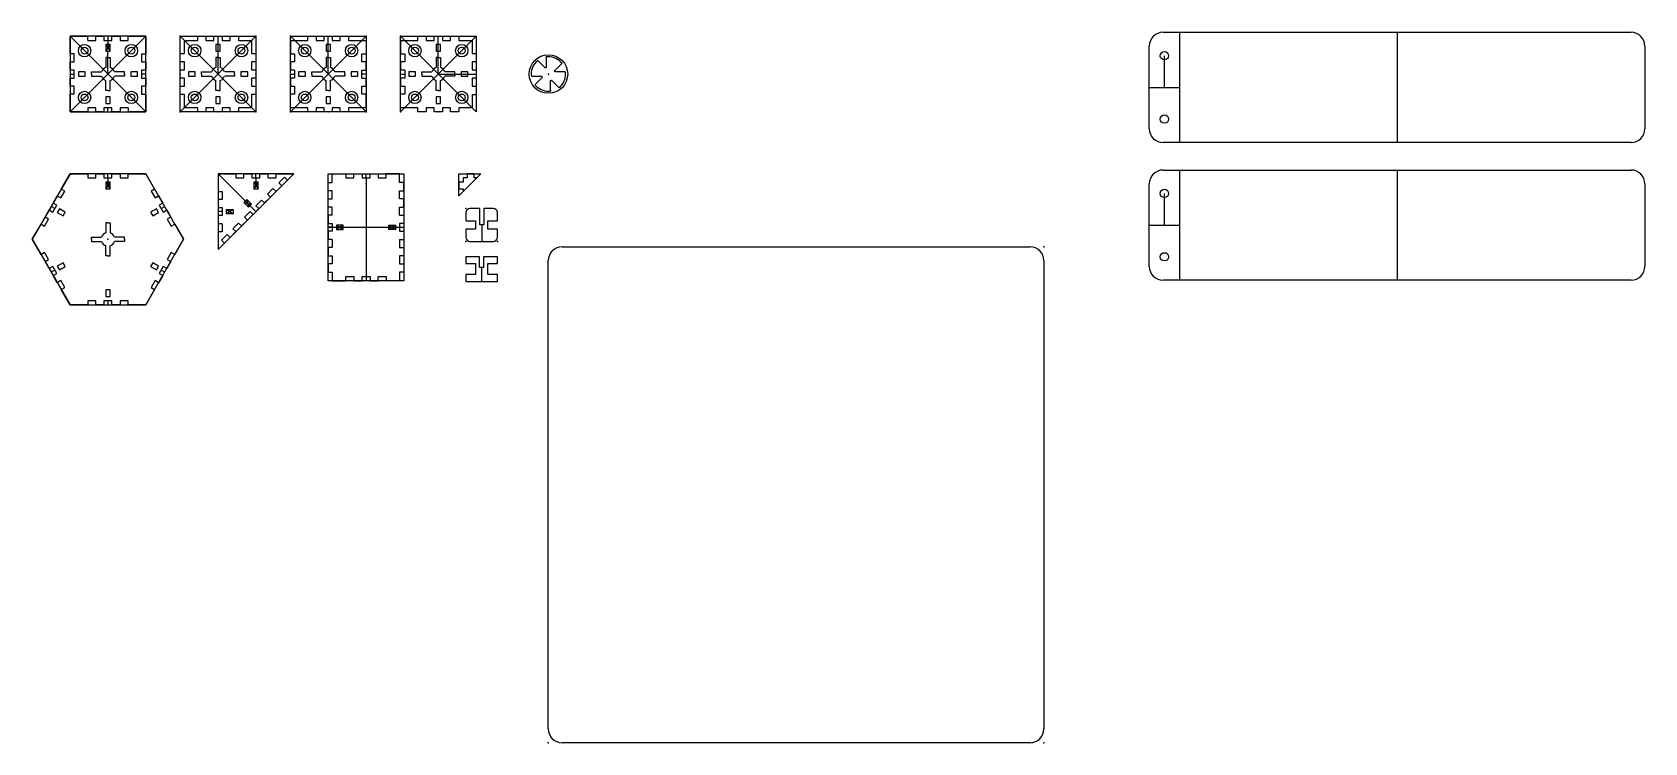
# Model space of a CAD drawing. Header units: centimetres. Extents: x -5 to 112, y -49 to 3.
import ezdxf

# ---------------------------------------------------------------- set-up
doc = ezdxf.new("R2010")
doc.units = ezdxf.units.CM
doc.header["$MEASUREMENT"] = 0
doc.layers.add('Cube Challenge v18_Sketch1', color=7, linetype='Continuous')
doc.layers.add('Cube Challenge v18_Sketch2', color=7, linetype='Continuous')

msp = doc.modelspace()

# ---------------------------------------------------------------- linework, layer by layer
at = {"layer": 'Cube Challenge v18_Sketch1'}
for p, q in [((-2.75, 2.75), (2.75, -2.75)), ((-2.75, 2.75), (-1.47, 2.75)), ((-2.75, 2.75), (-2.75, -2.75)), ((2.75, 2.75), (-2.75, 2.75)), ((2.75, 2.75), (-2.75, -2.75)), ((-2.75, 1.47), (-2.75, 2.75)), ((-1.47, 2.44), (-1.47, 2.75)), ((-1.47, 2.44), (-0.89, 2.44)), ((-0.89, 2.75), (-0.29, 2.75)), ((-0.89, 2.44), (-0.89, 2.75)), ((-0.29, 2.75), (-0.29, 2.44)), ((-0.29, 2.44), (0.29, 2.44)), ((0, 2.75), (0, 2.44)), ((0, 2.75), (0, 1.91)), ((0.29, 2.75), (0.89, 2.75)), ((0.29, 2.44), (0.29, 2.75)), ((0.89, 2.75), (0.89, 2.44)), ((0.89, 2.44), (1.47, 2.44)), ((1.47, 2.44), (1.47, 2.75)), ((1.47, 2.75), (2.75, 2.75)), ((2.75, -2.75), (2.75, 2.75)), ((2.75, 2.75), (2.75, 1.47)), ((5.25, -2.75), (5.25, 2.75)), ((10.75, 2.75), (5.25, -2.75)), ((5.25, 2.75), (10.75, -2.75)), ((5.25, 2.75), (10.75, 2.75)), ((5.55, 1.48), (5.55, 2.44)), ((5.55, 2.44), (6.52, 2.44)), ((6.52, 2.44), (6.52, 2.75)), ((6.52, 2.75), (7.12, 2.75)), ((7.12, 2.75), (7.12, 2.44)), ((7.12, 2.44), (7.7, 2.44)), ((7.7, 2.75), (8.3, 2.75)), ((7.7, 2.44), (7.7, 2.75)), ((8, 0), (8, 2.75)), ((8.3, 2.75), (8.3, 2.44)), ((8.3, 2.44), (8.88, 2.44)), ((8.88, 2.75), (9.48, 2.75)), ((8.88, 2.44), (8.88, 2.75)), ((9.48, 2.75), (9.48, 2.44)), ((9.48, 2.44), (10.44, 2.44)), ((10.44, 2.44), (10.44, 1.48)), ((10.75, 2.75), (10.75, -2.75)), ((13.25, -2.75), (13.25, 2.75)), ((13.25, 2.75), (18.75, -2.75)), ((13.25, 2.75), (18.75, 2.75)), ((18.75, 2.75), (13.25, -2.75)), ((13.25, 2.44), (13.25, 1.47)), ((13.25, 2.44), (14.52, 2.44)), ((14.52, 2.44), (14.52, 2.75)), ((14.52, 2.75), (15.12, 2.75)), ((15.12, 2.75), (15.12, 2.44)), ((15.12, 2.44), (15.7, 2.44)), ((15.7, 2.75), (16.3, 2.75)), ((15.7, 2.44), (15.7, 2.75)), ((16, 0), (16, 2.75)), ((16.3, 2.75), (16.3, 2.44)), ((16.3, 2.44), (16.88, 2.44)), ((16.88, 2.44), (16.88, 2.75)), ((16.88, 2.75), (17.48, 2.75)), ((17.48, 2.75), (17.48, 2.44)), ((17.48, 2.44), (18.75, 2.44)), ((18.75, 2.75), (18.75, -2.75)), ((18.75, 2.44), (18.75, 1.47)), ((21.25, 2.75), (26.75, 2.75)), ((21.25, -2.75), (21.25, 2.75)), ((26.75, 2.75), (21.25, -2.75)), ((21.25, 2.75), (26.75, -2.75)), ((21.25, 2.44), (21.25, 1.47)), ((21.25, 2.44), (22.52, 2.44)), ((22.52, 2.75), (23.12, 2.75)), ((22.52, 2.44), (22.52, 2.75)), ((23.12, 2.75), (23.12, 2.44)), ((23.12, 2.44), (23.7, 2.44)), ((23.7, 2.44), (23.7, 2.75)), ((23.7, 2.75), (24.3, 2.75)), ((24, 0), (24, 2.75)), ((24.3, 2.75), (24.3, 2.44)), ((24.3, 2.44), (24.88, 2.44)), ((24.88, 2.44), (24.88, 2.75)), ((24.88, 2.75), (25.48, 2.75)), ((25.48, 2.75), (25.48, 2.44)), ((25.48, 2.44), (26.45, 2.44)), ((26.45, 2.44), (26.45, 1.48)), ((26.75, 2.75), (26.75, -2.75)), ((-2.45, 1.47), (-2.75, 1.47)), ((-2.45, 0.89), (-2.45, 1.47)), ((0.15, 2.15), (-0.16, 2.15)), ((-0.16, 2.15), (0.15, 1.66)), ((0.15, 2.15), (-0.16, 1.66)), ((-0.16, 2.15), (-0.16, 1.66)), ((-0.16, 1.66), (0.15, 1.66)), ((-0.16, 1.2), (-0.16, 0.48)), ((0, 1.2), (-0.16, 1.2)), ((0, 0), (0, 1.61)), ((0, 1.2), (0.15, 1.2)), ((0.15, 1.2), (0.15, 0.48)), ((0.15, 1.66), (0.15, 2.15)), ((2.44, 1.47), (2.75, 1.47)), ((2.44, 1.47), (2.44, 0.89)), ((5.25, 1.48), (5.55, 1.48)), ((5.25, 0.88), (5.25, 1.48)), ((7.84, 1.2), (7.84, 0.48)), ((8, 1.2), (7.84, 1.2)), ((7.84, 2.15), (7.84, 1.66)), ((8.15, 2.15), (7.84, 2.15)), ((7.84, 1.66), (8.15, 1.66)), ((8, 1.2), (8.15, 1.2)), ((8.15, 1.2), (8.15, 0.48)), ((8.15, 1.66), (8.15, 2.15)), ((10.44, 1.48), (10.75, 1.48)), ((10.75, 1.48), (10.75, 0.88)), ((13.25, 1.47), (13.56, 1.47)), ((13.56, 1.47), (13.56, 0.89)), ((16.16, 2.15), (15.85, 2.15)), ((15.85, 2.15), (15.85, 1.66)), ((15.85, 1.66), (16.16, 1.66)), ((16, 1.2), (15.85, 1.2)), ((15.85, 1.2), (15.85, 0.48)), ((16, 1.2), (16.16, 1.2)), ((16.16, 1.66), (16.16, 2.15)), ((16.16, 1.2), (16.16, 0.48)), ((18.44, 0.89), (18.44, 1.47)), ((18.44, 1.47), (18.75, 1.47)), ((21.25, 1.47), (21.56, 1.47)), ((21.56, 1.47), (21.56, 0.89)), ((23.84, 2.15), (23.84, 1.66)), ((24.16, 2.15), (23.84, 2.15)), ((23.84, 1.66), (24.16, 1.66)), ((23.84, 1.2), (23.84, 0.48)), ((24, 1.2), (23.84, 1.2)), ((24, 1.2), (24.16, 1.2)), ((24.16, 1.66), (24.16, 2.15)), ((24.16, 1.2), (24.16, 0.48)), ((26.45, 1.48), (26.75, 1.48)), ((26.75, 1.48), (26.75, 0.88)), ((31.84, 1.2), (31.84, 1.24)), ((31.84, 1.2), (31.84, 0.48)), ((-2.75, 0.89), (-2.45, 0.89)), ((-2.75, 0.29), (-2.75, 0.89)), ((-2.45, 0.29), (-2.75, 0.29)), ((-2.75, 0), (-2.45, 0)), ((-2.45, -0.29), (-2.45, 0.29)), ((-2.15, 0.15), (-2.15, -0.16)), ((-1.66, 0.15), (-2.15, 0.15)), ((-1.66, -0.16), (-1.66, 0.15)), ((-1.2, 0), (-1.2, 0.15)), ((-1.2, 0.15), (-0.48, 0.15)), ((1.2, 0.15), (0.48, 0.15)), ((1.2, 0), (1.2, 0.15)), ((2.15, 0.15), (1.66, 0.15)), ((1.66, 0.15), (1.66, -0.16)), ((2.15, -0.16), (2.15, 0.15)), ((2.44, 0.89), (2.75, 0.89)), ((2.75, 0.29), (2.44, 0.29)), ((2.44, 0.29), (2.44, -0.29)), ((2.75, 0.89), (2.75, 0.29)), ((5.55, 0.88), (5.25, 0.88)), ((5.25, -0.3), (5.25, 0.3)), ((5.25, 0.3), (5.55, 0.3)), ((5.55, 0.3), (5.55, 0.88)), ((5.85, 0.15), (5.85, -0.16)), ((6.34, 0.15), (5.85, 0.15)), ((6.34, -0.16), (6.34, 0.15)), ((6.8, 0.15), (7.52, 0.15)), ((6.8, 0), (6.8, 0.15)), ((9.2, 0.15), (8.48, 0.15)), ((9.2, 0), (9.2, 0.15)), ((9.66, 0.15), (9.66, -0.16)), ((10.15, 0.15), (9.66, 0.15)), ((10.15, -0.16), (10.15, 0.15)), ((10.44, 0.88), (10.44, 0.3)), ((10.75, 0.88), (10.44, 0.88)), ((10.44, 0.3), (10.75, 0.3)), ((10.75, 0.3), (10.75, -0.3)), ((13.25, 0.89), (13.25, 0.29)), ((13.56, 0.89), (13.25, 0.89)), ((13.56, 0.29), (13.25, 0.29)), ((13.25, 0), (13.56, 0)), ((13.56, 0.29), (13.56, -0.29)), ((13.85, 0.15), (13.85, -0.16)), ((14.34, 0.15), (13.85, 0.15)), ((14.34, -0.16), (14.34, 0.15)), ((14.8, 0.15), (15.52, 0.15)), ((14.8, 0), (14.8, 0.15)), ((17.2, 0.15), (16.48, 0.15)), ((17.2, 0), (17.2, 0.15)), ((18.15, 0.15), (17.66, 0.15)), ((17.66, 0.15), (17.66, -0.16)), ((18.15, -0.16), (18.15, 0.15)), ((18.75, 0.89), (18.44, 0.89)), ((18.44, -0.29), (18.44, 0.29)), ((18.44, 0.29), (18.75, 0.29)), ((18.75, 0), (18.44, 0)), ((18.75, 0.29), (18.75, 0.89)), ((21.56, 0.89), (21.25, 0.89)), ((21.25, 0.89), (21.25, 0.29)), ((21.56, 0.29), (21.25, 0.29)), ((21.25, 0), (21.56, 0)), ((21.56, 0.29), (21.56, -0.29)), ((21.85, 0.15), (21.85, -0.16)), ((22.34, 0.15), (21.85, 0.15)), ((22.34, -0.16), (22.34, 0.15)), ((22.8, 0.15), (23.52, 0.15)), ((22.8, 0), (22.8, 0.15)), ((24, 0), (26.75, 0)), ((25.2, 0.15), (24.48, 0.15)), ((25.2, 0), (25.2, 0.15)), ((26.15, 0.15), (25.66, 0.15)), ((25.66, 0.15), (25.66, -0.16)), ((26.15, -0.16), (26.15, 0.15)), ((26.45, 0.88), (26.45, 0.3)), ((26.75, 0.88), (26.45, 0.88)), ((26.45, 0.3), (26.75, 0.3)), ((26.75, 0.3), (26.75, -0.3)), ((31.12, 0.88), (31.22, 0.99)), ((31.22, 0.99), (31.77, 0.44)), ((32.99, 0.78), (32.44, 0.23)), ((33.2, 0.15), (32.48, 0.15)), ((32.88, 0.88), (32.99, 0.78)), ((33.2, 0.15), (33.24, 0.15)), ((-2.75, -0.89), (-2.75, -0.29)), ((-2.75, -0.29), (-2.45, -0.29)), ((-2.45, -0.89), (-2.75, -0.89)), ((-2.45, -1.47), (-2.45, -0.89)), ((-2.15, -0.16), (-1.66, -0.16)), ((-1.2, 0), (-1.2, -0.16)), ((-1.2, -0.16), (-0.48, -0.16)), ((-0.16, -1.2), (-0.16, -0.48)), ((0.15, -1.2), (0.15, -0.48)), ((1.2, -0.16), (0.48, -0.16)), ((1.2, 0), (1.2, -0.16)), ((1.66, -0.16), (2.15, -0.16)), ((2.75, 0), (2.44, 0)), ((2.44, -0.29), (2.75, -0.29)), ((2.75, -0.89), (2.44, -0.89)), ((2.44, -0.89), (2.44, -1.47)), ((2.75, -0.29), (2.75, -0.89)), ((5.55, -0.3), (5.25, -0.3)), ((5.25, -0.88), (5.55, -0.88)), ((5.25, -1.48), (5.25, -0.88)), ((5.55, -0.88), (5.55, -0.3)), ((5.85, -0.16), (6.34, -0.16)), ((6.8, 0), (6.8, -0.16)), ((6.8, -0.16), (7.52, -0.16)), ((7.84, -1.2), (7.84, -0.48)), ((8.15, -1.2), (8.15, -0.48)), ((9.2, -0.16), (8.48, -0.16)), ((9.2, 0), (9.2, -0.16)), ((9.66, -0.16), (10.15, -0.16)), ((10.44, -0.3), (10.44, -0.88)), ((10.75, -0.3), (10.44, -0.3)), ((10.44, -0.88), (10.75, -0.88)), ((10.75, -0.88), (10.75, -1.48)), ((13.25, -0.29), (13.25, -0.89)), ((13.56, -0.29), (13.25, -0.29)), ((13.25, -0.89), (13.56, -0.89)), ((13.56, -0.89), (13.56, -1.47)), ((13.85, -0.16), (14.34, -0.16)), ((14.8, 0), (14.8, -0.16)), ((14.8, -0.16), (15.52, -0.16)), ((15.85, -1.2), (15.85, -0.48)), ((16.16, -1.2), (16.16, -0.48)), ((17.2, -0.16), (16.48, -0.16)), ((17.2, 0), (17.2, -0.16)), ((17.66, -0.16), (18.15, -0.16)), ((18.44, -0.29), (18.75, -0.29)), ((18.44, -0.89), (18.75, -0.89)), ((18.44, -1.47), (18.44, -0.89)), ((18.75, -0.89), (18.75, -0.29)), ((21.25, -0.29), (21.25, -0.89)), ((21.56, -0.29), (21.25, -0.29)), ((21.25, -0.89), (21.56, -0.89)), ((21.56, -0.89), (21.56, -1.47)), ((21.85, -0.16), (22.34, -0.16)), ((22.8, 0), (22.8, -0.16)), ((22.8, -0.16), (23.52, -0.16)), ((23.84, -1.2), (23.84, -0.48)), ((24.16, -1.2), (24.16, -0.48)), ((25.2, -0.16), (24.48, -0.16)), ((25.2, 0), (25.2, -0.16)), ((25.66, -0.16), (26.15, -0.16)), ((26.45, -0.3), (26.45, -0.88)), ((26.75, -0.3), (26.45, -0.3)), ((26.45, -0.88), (26.75, -0.88)), ((26.75, -0.88), (26.75, -1.48)), ((30.8, -0.16), (30.76, -0.16)), ((30.8, -0.16), (31.52, -0.16)), ((31.01, -0.78), (31.56, -0.23)), ((31.12, -0.88), (31.01, -0.78)), ((32.16, -1.2), (32.16, -0.48)), ((32.78, -0.99), (32.23, -0.44)), ((32.88, -0.88), (32.78, -0.99)), ((-2.45, -1.47), (-2.75, -1.47)), ((-2.75, -2.75), (-2.75, -1.47)), ((0, -1.2), (-0.16, -1.2)), ((-0.16, -1.66), (-0.16, -2.15)), ((0.15, -1.66), (-0.16, -1.66)), ((-0.16, -2.15), (0.15, -2.15)), ((0, -1.2), (0.15, -1.2)), ((0.15, -2.15), (0.15, -1.66)), ((2.44, -1.47), (2.75, -1.47)), ((2.75, -1.47), (2.75, -2.75)), ((5.55, -1.48), (5.25, -1.48)), ((5.55, -2.45), (5.55, -1.48)), ((8, -1.2), (7.84, -1.2)), ((8.15, -1.66), (7.84, -1.66)), ((7.84, -1.66), (7.84, -2.15)), ((7.84, -2.15), (8.15, -2.15)), ((8, -1.2), (8.15, -1.2)), ((8.15, -2.15), (8.15, -1.66)), ((10.44, -1.48), (10.44, -2.45)), ((10.75, -1.48), (10.44, -1.48)), ((13.25, -2.45), (13.25, -1.47)), ((13.56, -1.47), (13.25, -1.47)), ((16, -1.2), (15.85, -1.2)), ((15.85, -1.66), (15.85, -2.15)), ((16.16, -1.66), (15.85, -1.66)), ((15.85, -2.15), (16.16, -2.15)), ((16, -1.2), (16.16, -1.2)), ((16.16, -2.15), (16.16, -1.66)), ((18.75, -1.47), (18.44, -1.47)), ((18.75, -2.45), (18.75, -1.47)), ((21.25, -2.45), (21.25, -1.47)), ((21.56, -1.47), (21.25, -1.47)), ((24, -1.2), (23.84, -1.2)), ((23.84, -1.66), (23.84, -2.15)), ((24.16, -1.66), (23.84, -1.66)), ((23.84, -2.15), (24.16, -2.15)), ((24, -1.2), (24.16, -1.2)), ((24.16, -2.15), (24.16, -1.66)), ((26.45, -1.48), (26.45, -2.45)), ((26.45, -1.48), (26.75, -1.48)), ((32.16, -1.2), (32.16, -1.24)), ((-2.75, -2.75), (2.75, -2.75)), ((-1.47, -2.75), (-2.75, -2.75)), ((-0.89, -2.45), (-1.47, -2.45)), ((-1.47, -2.45), (-1.47, -2.75)), ((-0.89, -2.75), (-0.89, -2.45)), ((-0.29, -2.75), (-0.89, -2.75)), ((0.29, -2.45), (-0.29, -2.45)), ((-0.29, -2.45), (-0.29, -2.75)), ((0, -2.75), (0, -2.45)), ((0.29, -2.75), (0.29, -2.45)), ((0.89, -2.75), (0.29, -2.75)), ((1.47, -2.45), (0.89, -2.45)), ((0.89, -2.45), (0.89, -2.75)), ((1.47, -2.45), (1.47, -2.75)), ((2.75, -2.75), (1.47, -2.75)), ((10.75, -2.75), (5.25, -2.75)), ((6.52, -2.45), (5.55, -2.45)), ((6.52, -2.75), (6.52, -2.45)), ((7.12, -2.75), (6.52, -2.75)), ((7.12, -2.45), (7.12, -2.75)), ((7.7, -2.45), (7.12, -2.45)), ((7.7, -2.75), (7.7, -2.45)), ((8.3, -2.75), (7.7, -2.75)), ((8.3, -2.45), (8.3, -2.75)), ((8.88, -2.45), (8.3, -2.45)), ((8.88, -2.75), (8.88, -2.45)), ((9.48, -2.75), (8.88, -2.75)), ((9.48, -2.45), (9.48, -2.75)), ((10.44, -2.45), (9.48, -2.45)), ((14.52, -2.45), (13.25, -2.45)), ((18.75, -2.75), (13.25, -2.75)), ((14.52, -2.75), (14.52, -2.45)), ((15.12, -2.75), (14.52, -2.75)), ((15.12, -2.45), (15.12, -2.75)), ((15.7, -2.45), (15.12, -2.45)), ((15.7, -2.75), (15.7, -2.45)), ((16.3, -2.75), (15.7, -2.75)), ((16.88, -2.45), (16.3, -2.45)), ((16.3, -2.45), (16.3, -2.75)), ((16.88, -2.75), (16.88, -2.45)), ((17.48, -2.75), (16.88, -2.75)), ((17.48, -2.45), (17.48, -2.75)), ((18.75, -2.45), (17.48, -2.45)), ((22.52, -2.45), (21.25, -2.45)), ((22.52, -2.75), (22.52, -2.45)), ((23.12, -2.75), (22.52, -2.75)), ((23.12, -2.45), (23.12, -2.75)), ((23.7, -2.45), (23.12, -2.45)), ((23.7, -2.75), (23.7, -2.45)), ((24.3, -2.75), (23.7, -2.75)), ((24.88, -2.45), (24.3, -2.45)), ((24.3, -2.45), (24.3, -2.75)), ((24.88, -2.75), (24.88, -2.45)), ((25.48, -2.75), (24.88, -2.75)), ((25.48, -2.45), (25.48, -2.75)), ((26.45, -2.45), (25.48, -2.45)), ((-2.75, -7.24), (-5.5, -12)), ((-3.39, -8.35), (-2.75, -7.24)), ((-2.75, -7.24), (-1.47, -7.24)), ((2.75, -7.24), (-2.75, -7.24)), ((-1.47, -7.24), (-1.47, -7.54)), ((-1.47, -7.54), (-0.89, -7.54)), ((-0.89, -7.24), (-0.29, -7.24)), ((-0.89, -7.54), (-0.89, -7.24)), ((-0.29, -7.24), (-0.29, -7.54)), ((-0.29, -7.54), (0.29, -7.54)), ((0.15, -7.84), (-0.16, -7.84)), ((-0.16, -7.84), (-0.16, -8.33)), ((0.15, -7.84), (-0.16, -8.33)), ((-0.16, -7.84), (0.15, -8.33)), ((0, -7.54), (0, -7.24)), ((0, -7.54), (0, -8.08)), ((0.15, -8.33), (0.15, -7.84)), ((0.29, -7.54), (0.29, -7.24)), ((0.29, -7.24), (0.89, -7.24)), ((0.89, -7.24), (0.89, -7.54)), ((0.89, -7.54), (1.47, -7.54)), ((1.47, -7.24), (2.75, -7.24)), ((1.47, -7.54), (1.47, -7.24)), ((5.5, -12), (2.75, -7.24)), ((2.75, -7.24), (3.39, -8.35)), ((8, -7.24), (8, -8.52)), ((13.5, -7.24), (8, -7.24)), ((8, -7.24), (9.28, -7.24)), ((8, -12.74), (13.5, -7.24)), ((8, -7.24), (8, -12.74)), ((8, -7.24), (10.75, -9.99)), ((8, -7.24), (10.75, -9.99)), ((9.28, -7.24), (9.28, -7.54)), ((9.28, -7.54), (9.86, -7.54)), ((9.86, -7.54), (9.86, -7.24)), ((9.86, -7.24), (10.46, -7.24)), ((10.46, -7.24), (10.46, -7.54)), ((10.46, -7.54), (11.04, -7.54)), ((10.91, -7.84), (10.6, -8.33)), ((10.91, -7.84), (10.6, -7.84)), ((10.6, -7.84), (10.91, -8.33)), ((10.6, -7.84), (10.6, -8.33)), ((10.75, -7.54), (10.75, -7.24)), ((10.75, -7.54), (10.75, -8.08)), ((10.91, -8.33), (10.91, -7.84)), ((11.04, -7.24), (11.64, -7.24)), ((11.04, -7.54), (11.04, -7.24)), ((11.64, -7.54), (11.64, -7.24)), ((11.64, -7.54), (12.22, -7.54)), ((12.63, -8.11), (12.21, -8.53)), ((12.22, -7.54), (12.22, -7.24)), ((12.22, -7.24), (13.5, -7.24)), ((12.83, -7.48), (12.42, -7.89)), ((12.42, -7.89), (12.63, -8.11)), ((13.04, -7.7), (12.83, -7.48)), ((13.5, -7.24), (13.04, -7.7)), ((16, -7.24), (21.5, -7.24)), ((16, -15.02), (16, -7.24)), ((16, -7.88), (16.3, -7.88)), ((16, -8.48), (16, -7.88)), ((16.3, -7.24), (17.28, -7.24)), ((16.3, -7.88), (16.3, -7.24)), ((17.28, -7.24), (17.28, -7.54)), ((17.28, -7.54), (17.86, -7.54)), ((17.86, -7.54), (17.86, -7.24)), ((17.86, -7.24), (18.46, -7.24)), ((18.46, -7.24), (18.46, -7.54)), ((18.46, -7.54), (19.04, -7.54)), ((18.75, -7.54), (18.75, -7.24)), ((18.75, -7.54), (18.75, -14.71)), ((19.04, -7.24), (19.64, -7.24)), ((19.04, -7.54), (19.04, -7.24)), ((19.64, -7.24), (19.64, -7.54)), ((19.64, -7.54), (20.22, -7.54)), ((20.22, -7.54), (20.22, -7.24)), ((21.19, -7.24), (20.22, -7.24)), ((21.19, -7.88), (21.19, -7.24)), ((21.5, -7.88), (21.19, -7.88)), ((21.5, -7.24), (21.5, -15.02)), ((21.5, -8.48), (21.5, -7.88)), ((25.5, -7.24), (27.1, -7.24)), ((27.1, -7.24), (25.5, -8.84)), ((25.5, -8.84), (25.5, -7.24)), ((25.5, -7.84), (25.5, -8.34)), ((25.8, -7.84), (25.5, -7.84)), ((26.1, -7.54), (25.8, -7.54)), ((25.8, -8.53), (26.79, -7.54)), ((25.8, -7.54), (25.8, -7.84)), ((26.1, -7.24), (26.1, -7.54)), ((26.6, -7.24), (26.1, -7.24)), ((26.6, -7.54), (26.6, -7.24)), ((26.79, -7.54), (26.6, -7.54)), ((-3.98, -9.37), (-3.68, -8.85)), ((-3.72, -9.52), (-3.98, -9.37)), ((-3.68, -8.85), (-3.42, -9)), ((-3.42, -9), (-3.13, -8.5)), ((-3.13, -8.5), (-3.39, -8.35)), ((-0.16, -8.33), (0.15, -8.33)), ((3.39, -8.35), (3.13, -8.5)), ((3.13, -8.5), (3.42, -9)), ((3.42, -9), (3.68, -8.85)), ((3.68, -8.85), (3.98, -9.37)), ((3.98, -9.37), (3.72, -9.52)), ((8, -8.52), (8.3, -8.52)), ((8, -9.1), (8, -9.7)), ((8.3, -9.1), (8, -9.1)), ((8.3, -8.52), (8.3, -9.1)), ((10.09, -9.11), (9.87, -9.33)), ((9.87, -9.33), (10.22, -9.67)), ((9.87, -9.33), (10.44, -9.45)), ((10.09, -9.11), (10.22, -9.67)), ((10.44, -9.45), (10.09, -9.11)), ((10.6, -8.33), (10.91, -8.33)), ((11.16, -9.15), (10.75, -9.56)), ((11.37, -9.36), (11.16, -9.15)), ((11.8, -8.94), (11.37, -9.36)), ((11.99, -8.31), (11.58, -8.72)), ((11.58, -8.72), (11.8, -8.94)), ((12.21, -8.53), (11.99, -8.31)), ((16.3, -8.48), (16, -8.48)), ((16, -9.06), (16.3, -9.06)), ((16, -9.66), (16, -9.06)), ((16.3, -9.06), (16.3, -8.48)), ((21.19, -8.48), (21.5, -8.48)), ((21.19, -9.06), (21.19, -8.48)), ((21.5, -9.06), (21.19, -9.06)), ((21.5, -9.66), (21.5, -9.06)), ((25.5, -8.34), (25.8, -8.34)), ((25.8, -8.34), (25.8, -8.53)), ((-4.6, -11.04), (-4.31, -10.54)), ((-4.57, -10.39), (-4.27, -9.87)), ((-4.31, -10.54), (-4.57, -10.39)), ((-4.27, -9.87), (-4.01, -10.02)), ((-3.86, -9.77), (-4.12, -9.62)), ((-4.01, -10.02), (-3.72, -9.52)), ((-3.53, -9.78), (-3.68, -10.05)), ((-3.68, -10.05), (-3.26, -10.3)), ((-3.1, -10.03), (-3.53, -9.78)), ((-3.26, -10.3), (-3.1, -10.03)), ((3.53, -9.78), (3.1, -10.03)), ((3.1, -10.03), (3.26, -10.3)), ((3.26, -10.3), (3.68, -10.05)), ((3.68, -10.05), (3.53, -9.78)), ((3.72, -9.52), (4.01, -10.02)), ((3.86, -9.77), (4.12, -9.62)), ((4.01, -10.02), (4.27, -9.87)), ((4.27, -9.87), (4.57, -10.39)), ((4.57, -10.39), (4.31, -10.54)), ((4.31, -10.54), (4.6, -11.04)), ((8, -9.7), (8.3, -9.7)), ((8.3, -9.99), (8, -9.99)), ((8.3, -10.28), (8, -10.28)), ((8, -10.28), (8, -10.88)), ((8.3, -9.7), (8.3, -10.28)), ((8.6, -10.14), (8.6, -9.83)), ((8.6, -9.83), (9.09, -9.83)), ((8.6, -9.83), (9.09, -10.14)), ((9.09, -9.83), (8.6, -10.14)), ((9.09, -10.14), (8.6, -10.14)), ((9.09, -9.83), (9.09, -10.14)), ((10.32, -9.98), (9.91, -10.39)), ((9.91, -10.39), (10.13, -10.61)), ((10.22, -9.67), (10.44, -9.45)), ((10.54, -10.2), (10.32, -9.98)), ((10.96, -9.77), (10.54, -10.2)), ((10.75, -9.56), (10.96, -9.77)), ((16.3, -9.66), (16, -9.66)), ((16.3, -10.24), (16, -10.24)), ((16, -10.24), (16, -10.84)), ((16.3, -10.24), (16.3, -9.66)), ((21.19, -10.24), (21.19, -9.66)), ((21.19, -9.66), (21.5, -9.66)), ((21.19, -10.24), (21.5, -10.24)), ((21.5, -10.24), (21.5, -10.84)), ((26, -10.06), (26, -10.66)), ((27.01, -9.76), (26.3, -9.76)), ((27.01, -10.96), (27.01, -9.76)), ((28, -9.76), (27.3, -9.76)), ((27.3, -9.76), (27.3, -10.96)), ((28.3, -10.66), (28.3, -10.06)), ((-5.5, -12), (-4.86, -10.89)), ((-4.86, -10.89), (-4.6, -11.04)), ((-0.16, -10.8), (-0.16, -11.52)), ((0, -10.8), (-0.16, -10.8)), ((0, -10.8), (0.15, -10.8)), ((0.15, -10.8), (0.15, -11.52)), ((4.6, -11.04), (4.86, -10.89)), ((4.86, -10.89), (5.5, -12)), ((8.3, -10.88), (8, -10.88)), ((8, -11.46), (8, -12.74)), ((8.3, -11.46), (8, -11.46)), ((8.65, -11.65), (8.24, -12.06)), ((8.3, -10.88), (8.3, -11.46)), ((8.87, -11.87), (8.65, -11.65)), ((9.29, -11.44), (8.87, -11.87)), ((9.49, -10.82), (9.08, -11.23)), ((9.08, -11.23), (9.29, -11.44)), ((9.7, -11.03), (9.49, -10.82)), ((10.13, -10.61), (9.7, -11.03)), ((16, -10.84), (16.3, -10.84)), ((16, -11.13), (21.5, -11.13)), ((16.3, -11.13), (16, -11.13)), ((16.3, -11.42), (16, -11.42)), ((16, -11.42), (16, -12.02)), ((16.3, -10.84), (16.3, -11.42)), ((16.6, -10.97), (17.09, -11.28)), ((17.09, -10.97), (16.6, -10.97)), ((17.09, -10.97), (16.6, -11.28)), ((16.6, -10.97), (16.6, -11.28)), ((16.6, -11.28), (17.09, -11.28)), ((17.09, -11.28), (17.09, -10.97)), ((20.41, -11.28), (20.41, -10.97)), ((20.41, -10.97), (20.9, -10.97)), ((20.9, -10.97), (20.41, -11.28)), ((20.41, -10.97), (20.9, -11.28)), ((20.9, -11.28), (20.41, -11.28)), ((20.9, -10.97), (20.9, -11.28)), ((21.5, -10.84), (21.19, -10.84)), ((21.19, -10.84), (21.19, -11.42)), ((21.19, -11.13), (21.5, -11.13)), ((21.19, -11.42), (21.5, -11.42)), ((21.5, -11.42), (21.5, -12.02)), ((26, -10.66), (26.7, -10.66)), ((26.7, -11.26), (26, -11.26)), ((26, -11.26), (26, -11.86)), ((26.7, -10.66), (26.7, -11.26)), ((27.3, -10.96), (27.01, -10.96)), ((27.15, -10.96), (27.15, -12.16)), ((27.6, -11.26), (27.6, -10.66)), ((27.6, -10.66), (28.3, -10.66)), ((28.3, -11.26), (27.6, -11.26)), ((28.3, -11.86), (28.3, -11.26)), ((-5.5, -12), (-2.75, -16.76)), ((-4.86, -13.11), (-5.5, -12)), ((-1.2, -12), (-1.2, -11.85)), ((-1.2, -11.85), (-0.48, -11.85)), ((-1.2, -12), (-1.2, -12.15)), ((-1.2, -12.15), (-0.48, -12.15)), ((-0.16, -13.2), (-0.16, -12.48)), ((0.15, -13.2), (0.15, -12.48)), ((1.2, -11.85), (0.48, -11.85)), ((1.2, -12.15), (0.48, -12.15)), ((1.2, -12), (1.2, -11.85)), ((1.2, -12), (1.2, -12.15)), ((2.75, -16.76), (5.5, -12)), ((5.5, -12), (4.86, -13.11)), ((8.46, -12.28), (8, -12.74)), ((8.24, -12.06), (8.46, -12.28)), ((16.3, -12.02), (16, -12.02)), ((16, -12.6), (16, -13.2)), ((16.3, -12.6), (16, -12.6)), ((16.3, -12.02), (16.3, -12.6)), ((21.19, -12.02), (21.5, -12.02)), ((21.19, -12.02), (21.19, -12.6)), ((21.19, -12.6), (21.5, -12.6)), ((21.5, -12.6), (21.5, -13.2)), ((26.3, -12.16), (28, -12.16)), ((-4.6, -12.96), (-4.86, -13.11)), ((-4.31, -13.46), (-4.6, -12.96)), ((-4.57, -13.61), (-4.31, -13.46)), ((-4.27, -14.13), (-4.57, -13.61)), ((-4.01, -13.98), (-4.27, -14.13)), ((-3.72, -14.48), (-4.01, -13.98)), ((-3.26, -13.7), (-3.68, -13.95)), ((-3.68, -13.95), (-3.53, -14.22)), ((-3.53, -14.22), (-3.1, -13.97)), ((-3.1, -13.97), (-3.26, -13.7)), ((0, -13.2), (-0.16, -13.2)), ((0, -13.2), (0.15, -13.2)), ((3.26, -13.7), (3.1, -13.97)), ((3.1, -13.97), (3.53, -14.22)), ((3.68, -13.95), (3.26, -13.7)), ((3.53, -14.22), (3.68, -13.95)), ((4.01, -13.98), (3.72, -14.48)), ((4.27, -14.13), (4.01, -13.98)), ((4.57, -13.61), (4.27, -14.13)), ((4.6, -12.96), (4.31, -13.46)), ((4.31, -13.46), (4.57, -13.61)), ((4.86, -13.11), (4.6, -12.96)), ((16, -13.2), (16.3, -13.2)), ((16.3, -13.78), (16, -13.78)), ((16, -13.78), (16, -14.38)), ((16.3, -13.2), (16.3, -13.78)), ((21.19, -13.2), (21.19, -13.78)), ((21.5, -13.2), (21.19, -13.2)), ((21.19, -13.78), (21.5, -13.78)), ((21.5, -13.78), (21.5, -14.38)), ((25.99, -13.26), (25.99, -13.76)), ((27, -13.26), (25.99, -13.26)), ((25.99, -13.76), (26.69, -13.76)), ((26.69, -13.76), (26.69, -14.56)), ((27, -14.05), (27, -13.26)), ((27.29, -14.05), (27, -14.05)), ((27.14, -14.05), (27.14, -15.06)), ((27.29, -13.26), (27.29, -14.05)), ((28.29, -13.26), (27.29, -13.26)), ((27.59, -14.56), (27.59, -13.76)), ((27.59, -13.76), (28.29, -13.76)), ((28.29, -13.76), (28.29, -13.26)), ((-3.86, -14.23), (-4.12, -14.38)), ((-3.98, -14.63), (-3.72, -14.48)), ((-3.68, -15.15), (-3.98, -14.63)), ((-3.42, -15), (-3.68, -15.15)), ((-3.13, -15.5), (-3.42, -15)), ((3.42, -15), (3.13, -15.5)), ((3.68, -15.15), (3.42, -15)), ((3.98, -14.63), (3.68, -15.15)), ((3.72, -14.48), (3.98, -14.63)), ((3.86, -14.23), (4.12, -14.38)), ((16, -14.38), (16.3, -14.38)), ((21.5, -15.02), (16, -15.02)), ((16.3, -14.38), (16.3, -15.02)), ((16.3, -15.02), (17.28, -15.02)), ((17.28, -15.02), (17.28, -14.71)), ((17.28, -14.71), (17.86, -14.71)), ((17.86, -14.71), (17.86, -15.02)), ((17.86, -15.02), (18.46, -15.02)), ((18.46, -15.02), (18.46, -14.71)), ((18.46, -14.71), (19.04, -14.71)), ((18.75, -14.71), (18.75, -15.02)), ((19.04, -14.71), (19.04, -15.02)), ((19.04, -15.02), (19.64, -15.02)), ((19.64, -15.02), (19.64, -14.71)), ((19.64, -14.71), (20.22, -14.71)), ((20.22, -14.71), (20.22, -15.02)), ((21.19, -15.02), (20.22, -15.02)), ((21.19, -14.38), (21.19, -15.02)), ((21.5, -14.38), (21.19, -14.38)), ((25.99, -14.56), (25.99, -15.06)), ((26.69, -14.56), (25.99, -14.56)), ((25.99, -15.06), (28.29, -15.06)), ((28.29, -14.56), (27.59, -14.56)), ((28.29, -15.06), (28.29, -14.56)), ((-3.39, -15.65), (-3.13, -15.5)), ((-2.75, -16.76), (-3.39, -15.65)), ((0.15, -15.67), (-0.16, -15.67)), ((-0.16, -15.67), (-0.16, -16.16)), ((-0.16, -16.16), (0.15, -16.16)), ((0.15, -16.16), (0.15, -15.67)), ((3.39, -15.65), (2.75, -16.76)), ((3.13, -15.5), (3.39, -15.65)), ((-2.75, -16.76), (2.75, -16.76)), ((-1.47, -16.76), (-2.75, -16.76)), ((-0.89, -16.46), (-1.47, -16.46)), ((-1.47, -16.46), (-1.47, -16.76)), ((-0.89, -16.76), (-0.89, -16.46)), ((-0.29, -16.76), (-0.89, -16.76)), ((-0.29, -16.46), (-0.29, -16.76)), ((0.29, -16.46), (-0.29, -16.46)), ((0, -16.46), (0, -16.76)), ((0.29, -16.76), (0.29, -16.46)), ((0.89, -16.76), (0.29, -16.76)), ((1.47, -16.46), (0.89, -16.46)), ((0.89, -16.46), (0.89, -16.76)), ((1.47, -16.76), (1.47, -16.46)), ((2.75, -16.76), (1.47, -16.76))]:
    msp.add_line(p, q, dxfattribs=at)
for centre, radius in [((-1.7, 1.7), 0.45), ((-1.7, 1.7), 0.25), ((1.7, 1.7), 0.45), ((1.7, 1.7), 0.25), ((6.3, 1.7), 0.45), ((6.3, 1.7), 0.25), ((9.7, 1.7), 0.45), ((9.7, 1.7), 0.25), ((14.3, 1.7), 0.45), ((14.3, 1.7), 0.25), ((17.7, 1.7), 0.45), ((17.7, 1.7), 0.25), ((22.3, 1.7), 0.45), ((22.3, 1.7), 0.25), ((25.7, 1.7), 0.45), ((25.7, 1.7), 0.25), ((32, 0), 1.4), ((-1.7, -1.7), 0.45), ((-1.7, -1.7), 0.25), ((1.7, -1.7), 0.45), ((1.7, -1.7), 0.25), ((6.3, -1.7), 0.45), ((6.3, -1.7), 0.25), ((9.7, -1.7), 0.45), ((9.7, -1.7), 0.25), ((14.3, -1.7), 0.45), ((14.3, -1.7), 0.25), ((17.7, -1.7), 0.45), ((17.7, -1.7), 0.25), ((22.3, -1.7), 0.45), ((22.3, -1.7), 0.25), ((25.7, -1.7), 0.45), ((25.7, -1.7), 0.25)]:
    msp.add_circle(centre, radius, dxfattribs=at)
for centre, radius, start, end in [((32, 0), 1.25, 45, 97.123), ((0, 0), 0.5, 108.0592, 161.9408), ((0, 0), 0.5, 18.0592, 71.9408), ((8, 0), 0.5, 108.0592, 161.9408), ((8, 0), 0.5, 18.0592, 71.9408), ((16, 0), 0.5, 108.0592, 161.9408), ((16, 0), 0.5, 18.0592, 71.9408), ((24, 0), 0.5, 108.0592, 161.9408), ((24, 0), 0.5, 18.0592, 71.9408), ((32, 0), 1.25, 135, 187.123), ((32, 0), 0.5, 108.0589, 117.5423), ((32, 0), 0.5, 18.0591, 27.5425), ((32, 0), 1.25, 315, 7.123), ((0, 0), 0.5, 198.0592, 251.9408), ((0, 0), 0.5, 288.0592, 341.9408), ((8, 0), 0.5, 198.0592, 251.9408), ((8, 0), 0.5, 288.0592, 341.9408), ((16, 0), 0.5, 198.0592, 251.9408), ((16, 0), 0.5, 288.0592, 341.9408), ((24, 0), 0.5, 198.0592, 251.9408), ((24, 0), 0.5, 288.0592, 341.9408), ((32, 0), 1.25, 225, 277.123), ((32, 0), 0.5, 198.0588, 207.5422), ((32, 0), 0.5, 288.0589, 297.5423), ((26.3, -10.06), 0.3, 90, 180), ((28, -10.06), 0.3, 0, 90), ((0, -12), 0.5, 108.0592, 161.9408), ((0, -12), 0.5, 18.0592, 71.9408), ((0, -12), 0.5, 198.0592, 251.9408), ((0, -12), 0.5, 288.0592, 341.9408), ((26.3, -11.86), 0.3, 180, 270), ((28, -11.86), 0.3, 270, 360)]:
    msp.add_arc(centre, radius, start, end, dxfattribs=at)
for p in [(5.25, 2.75), (10.75, 2.75), (13.25, 2.75), (18.75, 2.75), (21.25, 2.75), (0, 1.91), (0, 0), (0, 0), (5.25, 0), (16, 0), (24, 0), (32, 0), (32, 0), (8, 0), (10.75, 0), (16, 0), (24, 0), (32, 0), (32, 0), (5.25, -2.75), (5.25, -2.75), (8, -2.75), (10.75, -2.75), (10.75, -2.75), (13.25, -2.75), (16, -2.75), (18.75, -2.75), (21.25, -2.75), (24, -2.75), (0, -8.08), (10.75, -8.08), (18.75, -7.96), (8.84, -9.99), (10.15, -9.39), (26, -9.76), (16.84, -11.13), (20.65, -11.13), (0, -12), (26, -12.16), (28.3, -12.16)]:
    msp.add_point(p, dxfattribs=at)
at = {"layer": 'Cube Challenge v18_Sketch2'}
for p, q in [((76.65, 3.03), (110.65, 3.03)), ((77.85, 3.03), (77.85, -4.97)), ((93.65, 3.03), (93.65, -4.97)), ((75.65, -3.97), (75.65, 2.03)), ((76.75, -0.97), (76.75, 1.33)), ((111.65, 2.03), (111.65, -3.97)), ((75.65, -0.97), (77.85, -0.97)), ((110.65, -4.97), (76.65, -4.97)), ((76.65, -6.97), (110.65, -6.97)), ((77.85, -6.97), (77.85, -14.97)), ((93.65, -6.97), (93.65, -14.97)), ((75.65, -13.97), (75.65, -7.97)), ((111.65, -7.97), (111.65, -13.97)), ((76.75, -10.97), (76.75, -8.67)), ((75.65, -10.97), (77.85, -10.97)), ((32.99, -12.55), (66.99, -12.55)), ((31.99, -47.55), (31.99, -13.55)), ((67.99, -13.55), (67.99, -47.55)), ((110.65, -14.97), (76.65, -14.97)), ((66.99, -48.55), (32.99, -48.55))]:
    msp.add_line(p, q, dxfattribs=at)
for centre in [(76.75, 1.33), (76.75, -3.27), (76.75, -8.67), (76.75, -13.27)]:
    msp.add_circle(centre, 0.3, dxfattribs=at)
for centre, start, end in [((76.65, 2.03), 90, 180), ((110.65, 2.03), 360, 90), ((76.65, -3.97), 180, 270), ((110.65, -3.97), 270, 0), ((76.65, -7.97), 90, 180), ((110.65, -7.97), 360, 90), ((32.99, -13.55), 90, 180), ((66.99, -13.55), 360, 90), ((76.65, -13.97), 180, 270), ((110.65, -13.97), 270, 0), ((32.99, -47.55), 180, 270), ((66.99, -47.55), 270, 0)]:
    msp.add_arc(centre, 1, start, end, dxfattribs=at)
for p in [(0, 0), (67.99, -12.55), (31.99, -48.55), (67.99, -48.55)]:
    msp.add_point(p, dxfattribs=at)

doc.saveas('drawing.dxf')
